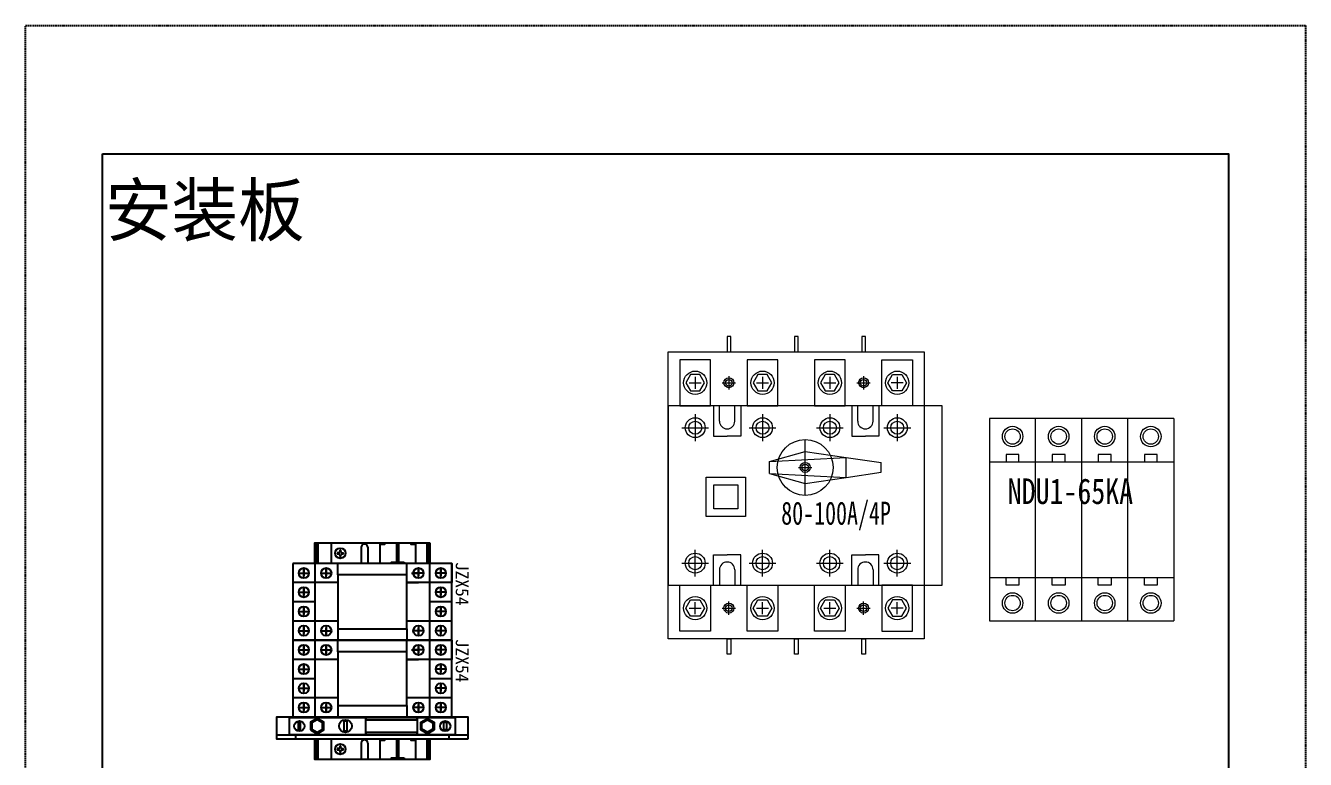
# Model space of a CAD drawing. Extents: x 326428 to 326928, y 334624 to 335224.
# Drawn here: x 326428 to 326928, y 334938 to 335224 of the extents above; entities that cross this region are included whole.
import ezdxf
from ezdxf.enums import TextEntityAlignment as Align

# ---------------------------------------------------------------- set-up
doc = ezdxf.new("R2010")
doc.units = 0
doc.header["$MEASUREMENT"] = 0
for name, pattern in [('ACAD_ISO02W100', [15, 12, -3]), ('DASHED', [0.75, 0.5, -0.25]), ('HIDDEN2', [4.7625, 3.175, -1.5875])]:
    doc.linetypes.add(name, pattern=pattern)
for name, color, linetype in [('DRAW', 123, 'Continuous'), ('E-UNIV-NOTE', 6, 'Continuous'), ('Layer1', 7, 'Continuous'), ('布置图', 30, 'Continuous'), ('文字', 3, 'Continuous'), ('柜体', 130, 'Continuous')]:
    doc.layers.add(name, color=color, linetype=linetype)
doc.layers.add('细线', color=7, linetype='Continuous', lineweight=0)
doc.styles.add('宋体', font='', dxfattribs={"width": 0.8})
doc.styles.get('宋体').set_extended_font_data('NSimSun')

# ---------------------------------------------------------------- blocks, each defined once
blk = doc.blocks.new('Manufacturer光辉PartName隔离开关Series100ShellFrameLimitingCurrentRemarkPartTypeMinCurrent16MaxCurrent100Poles4PMinPower0MaxPower0LibType2DelFlgfalseUpdateDate')
at = {"layer": '细线', "color": 7, "transparency": 33554687}
for p, q in [((-39.47, 46.33), (-39.47, 41.67)), ((-26.31, 46.62), (-26.31, 41.38)), ((-13.16, 46.33), (-13.16, 41.67)), ((13.16, 46.33), (13.16, 41.67)), ((26.31, 46.62), (26.31, 41.38)), ((39.47, 46.33), (39.47, 41.67)), ((-41.8, 44), (-37.14, 44)), ((-28.93, 44), (-23.7, 44)), ((-15.48, 44), (-10.83, 44)), ((10.83, 44), (15.48, 44)), ((23.7, 44), (28.93, 44)), ((41.8, 44), (37.14, 44)), ((-32.3, 35), (-32.3, 23.19)), ((-30, 29), (-30, 35)), ((-24, 29), (-24, 35)), ((-21.7, 35), (-21.7, 23.19)), ((21.7, 35), (21.7, 23.19)), ((24, 29), (24, 35)), ((30, 29), (30, 35)), ((32.3, 35), (32.3, 23.19)), ((-39.47, 31.68), (-39.47, 21.2)), ((-13.16, 31.68), (-13.16, 21.2)), ((13.16, 31.68), (13.16, 21.2)), ((39.47, 31.68), (39.47, 21.2)), ((-44.71, 26.44), (-34.24, 26.44)), ((-18.39, 26.44), (-7.92, 26.44)), ((7.92, 26.44), (18.39, 26.44)), ((34.24, 26.44), (44.71, 26.44)), ((-32.3, 23.19), (-27, 23.19)), ((-21.7, 23.19), (-27, 23.19)), ((3.5, 0), (3.5, 21.82)), ((21.7, 23.19), (27, 23.19)), ((32.3, 23.19), (27, 23.19)), ((-10.49, 13.24), (3.5, 17.21)), ((3.5, 17.21), (19.47, 14.84)), ((-10.49, 13.24), (19.47, 14.84)), ((-10.49, 8.59), (-10.49, 13.24)), ((0.88, 10.91), (6.12, 10.91)), ((3.5, 8.29), (3.5, 13.53)), ((19.47, 6.98), (19.47, 14.84)), ((19.47, 14.84), (33.17, 12.8)), ((33.17, 9.02), (33.17, 12.8)), ((-10.49, 8.59), (3.5, 4.61)), ((-10.49, 8.59), (19.47, 6.98)), ((3.5, 4.61), (19.47, 6.98)), ((19.47, 6.98), (33.17, 9.02)), ((-39.47, -31.68), (-39.47, -21.2)), ((-32.3, -35), (-32.3, -23.19)), ((-32.3, -23.19), (-27, -23.19)), ((-21.7, -23.19), (-27, -23.19)), ((-21.7, -35), (-21.7, -23.19)), ((-13.16, -31.68), (-13.16, -21.2)), ((13.16, -31.68), (13.16, -21.2)), ((21.7, -35), (21.7, -23.19)), ((21.7, -23.19), (27, -23.19)), ((32.3, -23.19), (27, -23.19)), ((32.3, -35), (32.3, -23.19)), ((39.47, -31.68), (39.47, -21.2)), ((-44.71, -26.44), (-34.24, -26.44)), ((-30, -29), (-30, -35)), ((-24, -29), (-24, -35)), ((-18.39, -26.44), (-7.92, -26.44)), ((7.92, -26.44), (18.39, -26.44)), ((24, -29), (24, -35)), ((30, -29), (30, -35)), ((34.24, -26.44), (44.71, -26.44)), ((-41.8, -44), (-37.14, -44)), ((-39.47, -46.33), (-39.47, -41.67)), ((-28.93, -44), (-23.7, -44)), ((-26.31, -46.62), (-26.31, -41.38)), ((-15.48, -44), (-10.83, -44)), ((-13.16, -46.33), (-13.16, -41.67)), ((10.83, -44), (15.48, -44)), ((13.16, -46.33), (13.16, -41.67)), ((23.7, -44), (28.93, -44)), ((26.31, -46.62), (26.31, -41.38)), ((41.8, -44), (37.14, -44)), ((39.47, -46.33), (39.47, -41.67))]:
    blk.add_line(p, q, dxfattribs=at)
for points in [[(-26.99, 56), (-25.59, 56), (-25.59, 62), (-26.99, 62)], [(-0.68, 56), (0.73, 56), (0.73, 62), (-0.68, 62)], [(25.63, 56), (27.04, 56), (27.04, 62), (25.63, 62)], [(-50, 56), (50, 56), (50, -56), (-50, -56)], [(-45.47, 35), (-33.47, 35), (-33.47, 53), (-45.47, 53)], [(-19.16, 35), (-7.16, 35), (-7.16, 53), (-19.16, 53)], [(7.16, 35), (19.16, 35), (19.16, 53), (7.16, 53)], [(45.47, 35), (33.47, 35), (33.47, 53), (45.47, 53)], [(-37.64, 40.83), (-35.82, 44), (-37.64, 47.17), (-41.3, 47.17), (-43.13, 44), (-41.3, 40.83)], [(-11.33, 40.83), (-9.5, 44), (-11.33, 47.17), (-14.99, 47.17), (-16.81, 44), (-14.99, 40.83)], [(14.99, 40.83), (16.81, 44), (14.99, 47.17), (11.33, 47.17), (9.5, 44), (11.33, 40.83)], [(37.64, 40.83), (35.82, 44), (37.64, 47.17), (41.3, 47.17), (43.13, 44), (41.3, 40.83)], [(-50, -35), (57, -35), (57, 35), (-50, 35)], [(-35.25, 7.12), (-19.86, 7.12), (-19.86, -8.27), (-35.25, -8.27)], [(-32.25, 4.12), (-22.86, 4.12), (-22.86, -5.27), (-32.25, -5.27)], [(-45.47, -35), (-33.47, -35), (-33.47, -53), (-45.47, -53)], [(-19.16, -35), (-7.16, -35), (-7.16, -53), (-19.16, -53)], [(7.16, -35), (19.16, -35), (19.16, -53), (7.16, -53)], [(45.47, -35), (33.47, -35), (33.47, -53), (45.47, -53)], [(-37.64, -40.83), (-35.82, -44), (-37.64, -47.17), (-41.3, -47.17), (-43.13, -44), (-41.3, -40.83)], [(-11.33, -40.83), (-9.5, -44), (-11.33, -47.17), (-14.99, -47.17), (-16.81, -44), (-14.99, -40.83)], [(14.99, -40.83), (16.81, -44), (14.99, -47.17), (11.33, -47.17), (9.5, -44), (11.33, -40.83)], [(37.64, -40.83), (35.82, -44), (37.64, -47.17), (41.3, -47.17), (43.13, -44), (41.3, -40.83)], [(-26.99, -56), (-25.59, -56), (-25.59, -62), (-26.99, -62)], [(-0.68, -56), (0.73, -56), (0.73, -62), (-0.68, -62)], [(25.63, -56), (27.04, -56), (27.04, -62), (25.63, -62)]]:
    blk.add_lwpolyline(points, close=True, dxfattribs=at)
for centre, radius in [((-39.47, 44), 4.54), ((-26.31, 44), 1.94), ((-26.31, 44), 1.28), ((-13.16, 44), 4.54), ((13.16, 44), 4.54), ((26.31, 44), 1.94), ((26.31, 44), 1.28), ((39.47, 44), 4.54), ((-39.47, 26.44), 3.88), ((-13.16, 26.44), 3.88), ((13.16, 26.44), 3.88), ((39.47, 26.44), 3.88), ((-39.47, 26.44), 2.55), ((-13.16, 26.44), 2.55), ((13.16, 26.44), 2.55), ((39.47, 26.44), 2.55), ((3.5, 10.91), 10.91), ((3.5, 10.91), 1.94), ((3.5, 10.91), 1.28), ((-39.47, -26.44), 3.88), ((-39.47, -26.44), 2.55), ((-13.16, -26.44), 3.88), ((-13.16, -26.44), 2.55), ((13.16, -26.44), 3.88), ((13.16, -26.44), 2.55), ((39.47, -26.44), 3.88), ((39.47, -26.44), 2.55), ((-39.47, -44), 4.54), ((-13.16, -44), 4.54), ((13.16, -44), 4.54), ((39.47, -44), 4.54), ((-26.31, -44), 1.94), ((-26.31, -44), 1.28), ((26.31, -44), 1.94), ((26.31, -44), 1.28)]:
    blk.add_circle(centre, radius, dxfattribs=at)
for centre, start, end in [((-27, 29), 180, 0), ((27, 29), 180, 0), ((-27, -29), 0, 180), ((27, -29), 0, 180)]:
    blk.add_arc(centre, 3, start, end, dxfattribs=at)
at = {"layer": '细线', "color": 7, "transparency": 33554687, "insert": (-34.45, -2.42), "char_height": 9, "width": 100, "attachment_point": 1}
blk.add_mtext('\\pxqc;{\\fFangSong_GB2312|b0|i0|c134|p49;\\W0.7;80-100A/4P}', dxfattribs=at)
blk = doc.blocks.new('Manufacturer上海良信PartName电涌保护器SeriesNDU1ShellFrameLimitingCurrentRemarkPartTypeMinCurrent0MaxCurrent0Poles4PMinPower0MaxPower0LibType3DelFlgfalseUpdateDate2023-01-0100000')
at = {"color": 7, "linetype": 'Continuous', "lineweight": 15}
for p, q in [((-18, 39.5), (-36, 39.5)), ((-36, 39.5), (-36, 22.5)), ((-18, 22.5), (-18, 39.5)), ((36, 39.5), (-18, 39.5)), ((0, 22.5), (0, 39.5)), ((18, 22.5), (18, 39.5)), ((36, 39.5), (36, 22.5)), ((-24.5, 25.5), (-29.5, 25.5)), ((-29.5, 25.5), (-29.5, 22.5)), ((-24.5, 22.5), (-24.5, 25.5)), ((-6.5, 25.5), (-11.5, 25.5)), ((-11.5, 25.5), (-11.5, 22.5)), ((-6.5, 22.5), (-6.5, 25.5)), ((11.5, 25.5), (6.5, 25.5)), ((6.5, 25.5), (6.5, 22.5)), ((11.5, 22.5), (11.5, 25.5)), ((29.5, 25.5), (24.5, 25.5)), ((24.5, 25.5), (24.5, 22.5)), ((29.5, 22.5), (29.5, 25.5)), ((-36, 22.5), (-36, -22.5)), ((-18, 22.5), (-36, 22.5)), ((-18, -22.5), (-18, 22.5)), ((36, 22.5), (-18, 22.5)), ((0, -22.5), (0, 22.5)), ((18, -22.5), (18, 22.5)), ((36, 22.5), (36, -22.5)), ((-36, -22.5), (-18, -22.5)), ((-36, -22.5), (-36, -39.5)), ((-29.5, -25.5), (-29.5, -22.5)), ((-24.5, -22.5), (-24.5, -25.5)), ((-18, -39.5), (-18, -22.5)), ((-18, -22.5), (36, -22.5)), ((-11.5, -25.5), (-11.5, -22.5)), ((-6.5, -22.5), (-6.5, -25.5)), ((0, -39.5), (0, -22.5)), ((6.5, -25.5), (6.5, -22.5)), ((11.5, -22.5), (11.5, -25.5)), ((18, -39.5), (18, -22.5)), ((24.5, -25.5), (24.5, -22.5)), ((29.5, -22.5), (29.5, -25.5)), ((36, -22.5), (36, -39.5)), ((-24.5, -25.5), (-29.5, -25.5)), ((-6.5, -25.5), (-11.5, -25.5)), ((11.5, -25.5), (6.5, -25.5)), ((29.5, -25.5), (24.5, -25.5)), ((-36, -39.5), (-18, -39.5)), ((-18, -39.5), (36, -39.5))]:
    blk.add_line(p, q, dxfattribs=at)
for centre, radius in [((-27, 32.5), 4), ((-27, 32.5), 3), ((-9, 32.5), 4), ((-9, 32.5), 3), ((9, 32.5), 4), ((9, 32.5), 3), ((27, 32.5), 4), ((27, 32.5), 3), ((-27, -32.5), 4), ((-27, -32.5), 3), ((-9, -32.5), 4), ((-9, -32.5), 3), ((9, -32.5), 4), ((9, -32.5), 3), ((27, -32.5), 4), ((27, -32.5), 3)]:
    blk.add_circle(centre, radius, dxfattribs=at)
at = {"layer": 'E-UNIV-NOTE', "style": '宋体', "width": 0.8}
blk.add_text('NDU1-65KA', height=10, dxfattribs=at).set_placement((-28.89, 6.15))
blk = doc.blocks.new('436325760b32e9474-e428-47c0-a9e1-8ac56394262a')
for points in [[(4.73, 137.5), (4.73, 138.1), (2.98, 138.1), (2.98, 137.5)], [(9.59, 130.65), (10.25, 130.65), (10.25, 138.1), (9.59, 138.1)], [(15.12, 138.1), (15.12, 137.5), (16.87, 137.5), (16.87, 138.1)], [(7.47, 130.65), (7.47, 130.1), (12.38, 130.1), (12.38, 130.65)], [(4.73, 61), (4.73, 61.6), (2.98, 61.6), (2.98, 61)], [(9.59, 54.15), (10.25, 54.15), (10.25, 61.6), (9.59, 61.6)], [(15.12, 61.6), (15.12, 61), (16.87, 61), (16.87, 61.6)], [(7.47, 54.15), (7.47, 53.6), (12.38, 53.6), (12.38, 54.15)]]:
    blk.add_hatch(color=7).paths.add_polyline_path(points)
at = {"color": 0}
for p, q in [((-21.94, 138.1), (-21.94, 130.1)), ((-21.34, 138.1), (-21.34, 130.1)), ((-16.05, 138.1), (-16.05, 130.1)), ((-4.38, 136.4), (-4.38, 130.1)), ((-1.81, 136.4), (-1.81, 130.1)), ((21.3, 138.1), (21.3, 130.1)), ((21.89, 138.1), (21.89, 130.1)), ((-21.94, 61.6), (-21.94, 53.6)), ((-21.34, 61.6), (-21.34, 53.6)), ((-16.05, 61.6), (-16.05, 53.6)), ((21.3, 61.6), (21.3, 53.6)), ((21.89, 61.6), (21.89, 53.6)), ((-4.38, 59.9), (-4.38, 53.6)), ((-1.81, 59.9), (-1.81, 53.6))]:
    blk.add_line(p, q, dxfattribs=at)
for points in [[(22.47, 138.1), (22.47, 130.1), (-22.53, 130.1), (-22.53, 138.1)], [(16.87, 138.1), (16.87, 130.1), (2.98, 130.1), (2.98, 138.1)], [(4.73, 138.1), (4.73, 137.5), (2.98, 137.5), (2.98, 138.1)], [(10.25, 138.1), (10.25, 130.65), (9.59, 130.65), (9.59, 138.1)], [(16.87, 138.1), (16.87, 137.5), (15.12, 137.5), (15.12, 138.1)], [(12.38, 130.65), (12.38, 130.1), (7.47, 130.1), (7.47, 130.65)], [(22.47, 61.6), (22.47, 53.6), (-22.53, 53.6), (-22.53, 61.6)], [(16.87, 61.6), (16.87, 53.6), (2.98, 53.6), (2.98, 61.6)], [(4.73, 61.6), (4.73, 61), (2.98, 61), (2.98, 61.6)], [(10.25, 61.6), (10.25, 54.15), (9.59, 54.15), (9.59, 61.6)], [(16.87, 61.6), (16.87, 61), (15.12, 61), (15.12, 61.6)], [(12.38, 54.15), (12.38, 53.6), (7.47, 53.6), (7.47, 54.15)]]:
    blk.add_lwpolyline(points, close=True, dxfattribs=at)
for centre in [(-3.1, 136.4), (-3.1, 59.9)]:
    blk.add_arc(centre, 1.28, 0, 180, dxfattribs=at)
at = {"layer": 'DRAW', "color": 7, "ltscale": 0.3}
for points in [[(37.47, 61.6), (37.47, 70.1), (-37.53, 70.1), (-37.53, 61.6)], [(-2.53, 63.35), (-2.53, 69.85), (-32.53, 69.85), (-32.53, 63.35)], [(-28.03, 65.1), (-28.03, 68.1), (-29.03, 68.1), (-29.03, 65.1)], [(-24.13, 65.1), (-21.53, 63.6), (-18.93, 65.1), (-18.93, 68.1), (-21.53, 69.6), (-24.13, 68.1)], [(-23.63, 65.39), (-21.53, 64.18), (-19.43, 65.39), (-19.43, 67.81), (-21.53, 69.02), (-23.63, 67.81)], [(-9.9, 64.73), (-9.9, 68.48), (-11.15, 68.48), (-11.15, 64.73)], [(17.47, 69.05), (17.47, 69.85), (-2.53, 69.85), (-2.53, 69.05)], [(32.47, 63.35), (32.47, 69.85), (17.47, 69.85), (17.47, 63.35)], [(24.07, 65.1), (21.47, 63.6), (18.87, 65.1), (18.87, 68.1), (21.47, 69.6), (24.07, 68.1)], [(23.57, 65.39), (21.47, 64.18), (19.37, 65.39), (19.37, 67.81), (21.47, 69.02), (23.57, 67.81)], [(27.97, 65.1), (27.97, 68.1), (28.97, 68.1), (28.97, 65.1)], [(37.47, 61.6), (37.47, 63.1), (-37.53, 63.1), (-37.53, 61.6)], [(29.97, 61.6), (29.97, 63.1), (-30.03, 63.1), (-30.03, 61.6)], [(17.47, 63.35), (17.47, 64.15), (-2.53, 64.15), (-2.53, 63.35)]]:
    blk.add_lwpolyline(points, close=True, dxfattribs=at)
for centre, radius in [((-28.53, 66.6), 2), ((-10.53, 66.6), 2.5), ((28.47, 66.6), 2)]:
    blk.add_circle(centre, radius, dxfattribs=at)
at = {"layer": 'Layer1', "color": 7, "lineweight": -3, "ltscale": 50}
for centre in [(-12.53, 134.1), (-12.53, 57.6)]:
    blk.add_circle(centre, 2.03, dxfattribs=at)
at = {"layer": '文字', "color": 7, "linetype": 'ACAD_ISO02W100'}
for p, q in [((-12.72, 135.31), (-12.72, 134.8)), ((-12.33, 135.31), (-12.72, 135.31)), ((-12.33, 134.8), (-12.33, 135.31)), ((-13.23, 134.29), (-13.78, 134.29)), ((-13.78, 134.29), (-13.78, 133.89)), ((-13.78, 133.89), (-13.23, 133.89)), ((-12.72, 133.39), (-12.72, 132.83)), ((-12.72, 132.83), (-12.33, 132.83)), ((-12.33, 132.83), (-12.33, 133.39)), ((-11.82, 134.29), (-11.3, 134.29)), ((-11.82, 133.89), (-11.3, 133.89)), ((-11.3, 133.89), (-11.3, 134.29)), ((-13.23, 57.79), (-13.78, 57.79)), ((-13.78, 57.79), (-13.78, 57.39)), ((-13.78, 57.39), (-13.23, 57.39)), ((-12.72, 58.81), (-12.72, 58.3)), ((-12.33, 58.81), (-12.72, 58.81)), ((-12.72, 56.89), (-12.72, 56.33)), ((-12.72, 56.33), (-12.33, 56.33)), ((-12.33, 58.3), (-12.33, 58.81)), ((-12.33, 56.33), (-12.33, 56.89)), ((-11.82, 57.79), (-11.3, 57.79)), ((-11.82, 57.39), (-11.3, 57.39)), ((-11.3, 57.39), (-11.3, 57.79))]:
    blk.add_line(p, q, dxfattribs=at)
for centre, start, end in [((-13.23, 134.8), 270, 0), ((-13.23, 133.39), 0, 90), ((-11.82, 134.8), 180, 270), ((-11.82, 133.39), 90, 180), ((-13.23, 58.3), 270, 0), ((-13.23, 56.89), 0, 90), ((-11.82, 58.3), 180, 270), ((-11.82, 56.89), 90, 180)]:
    blk.add_arc(centre, 0.509, start, end, dxfattribs=at)
at = {"layer": '柜体', "color": 1}
for p, q in [((-13.53, 125.6), (-13.53, 130.1)), ((13.47, 125.6), (13.47, 130.1)), ((30.97, 130.1), (30.97, 122.6)), ((-20.03, 126.35), (-16.03, 126.35)), ((-13.53, 122.6), (-31.03, 122.6)), ((13.47, 122.6), (17.97, 122.6)), ((30.97, 122.6), (13.47, 122.6)), ((30.97, 115.1), (22.47, 115.1)), ((-13.53, 107.6), (-31.03, 107.6)), ((30.97, 107.6), (13.47, 107.6)), ((-20.03, 103.85), (-16.03, 103.85)), ((-13.53, 104.6), (-13.53, 100.1)), ((-13.53, 95.6), (-13.53, 100.1)), ((13.47, 104.6), (13.47, 100.1)), ((13.47, 95.6), (13.47, 100.1)), ((30.97, 100.1), (30.97, 92.6)), ((-20.03, 96.35), (-16.03, 96.35)), ((-13.53, 92.6), (-31.03, 92.6)), ((13.47, 92.6), (17.97, 92.6)), ((30.97, 92.6), (13.47, 92.6)), ((30.97, 85.1), (22.47, 85.1)), ((-13.53, 77.6), (-31.03, 77.6)), ((30.97, 77.6), (13.47, 77.6)), ((-20.03, 73.85), (-16.03, 73.85)), ((-13.53, 74.6), (-13.53, 70.1)), ((13.47, 74.6), (13.47, 70.1))]:
    blk.add_line(p, q, dxfattribs=at)
at = {"layer": '柜体', "color": 3}
for p, q in [((-28.78, 126.35), (-24.78, 126.35)), ((-26.78, 128.35), (-26.78, 125.2)), ((-26.78, 124.35), (-26.78, 128.35)), ((-18.03, 124.35), (-18.03, 128.35)), ((-18.03, 128.35), (-18.03, 125.2)), ((19.97, 126.35), (15.97, 126.35)), ((17.97, 128.35), (17.97, 125.2)), ((17.97, 124.35), (17.97, 128.35)), ((28.72, 126.35), (24.72, 126.35)), ((26.72, 124.35), (26.72, 128.35)), ((26.72, 128.35), (26.72, 125.2)), ((-26.78, 116.85), (-26.78, 120.85)), ((-26.78, 120.85), (-26.78, 117.7)), ((26.72, 120.85), (26.72, 117.7)), ((26.72, 116.85), (26.72, 120.85)), ((-22.53, 115.1), (-31.03, 115.1)), ((-28.78, 118.85), (-24.78, 118.85)), ((28.72, 118.85), (24.72, 118.85)), ((-28.78, 111.35), (-24.78, 111.35)), ((-26.78, 113.35), (-26.78, 110.2)), ((-26.78, 109.35), (-26.78, 113.35)), ((28.72, 111.35), (24.72, 111.35)), ((26.72, 109.35), (26.72, 113.35)), ((26.72, 113.35), (26.72, 110.2)), ((-26.78, 101.85), (-26.78, 105.85)), ((-26.78, 105.85), (-26.78, 102.7)), ((-18.03, 105.85), (-18.03, 101.85)), ((-18.03, 101.85), (-18.03, 105)), ((17.97, 105.85), (17.97, 101.85)), ((17.97, 101.85), (17.97, 105)), ((26.72, 105.85), (26.72, 102.7)), ((26.72, 101.85), (26.72, 105.85)), ((-28.78, 103.85), (-24.78, 103.85)), ((19.97, 103.85), (15.97, 103.85)), ((28.72, 103.85), (24.72, 103.85)), ((-28.78, 96.35), (-24.78, 96.35)), ((-26.78, 98.35), (-26.78, 95.2)), ((-26.78, 94.35), (-26.78, 98.35)), ((-18.03, 94.35), (-18.03, 98.35)), ((-18.03, 98.35), (-18.03, 95.2)), ((19.97, 96.35), (15.97, 96.35)), ((17.97, 98.35), (17.97, 95.2)), ((17.97, 94.35), (17.97, 98.35)), ((28.72, 96.35), (24.72, 96.35)), ((26.72, 94.35), (26.72, 98.35)), ((26.72, 98.35), (26.72, 95.2)), ((-26.78, 86.85), (-26.78, 90.85)), ((-26.78, 90.85), (-26.78, 87.7)), ((26.72, 90.85), (26.72, 87.7)), ((26.72, 86.85), (26.72, 90.85)), ((-22.53, 85.1), (-31.03, 85.1)), ((-28.78, 88.85), (-24.78, 88.85)), ((28.72, 88.85), (24.72, 88.85)), ((-28.78, 81.35), (-24.78, 81.35)), ((-26.78, 83.35), (-26.78, 80.2)), ((-26.78, 79.35), (-26.78, 83.35)), ((28.72, 81.35), (24.72, 81.35)), ((26.72, 79.35), (26.72, 83.35)), ((26.72, 83.35), (26.72, 80.2)), ((-26.78, 71.85), (-26.78, 75.85)), ((-26.78, 75.85), (-26.78, 72.7)), ((-18.03, 75.85), (-18.03, 71.85)), ((-18.03, 71.85), (-18.03, 75)), ((17.97, 75.85), (17.97, 71.85)), ((17.97, 71.85), (17.97, 75)), ((26.72, 75.85), (26.72, 72.7)), ((26.72, 71.85), (26.72, 75.85)), ((-28.78, 73.85), (-24.78, 73.85)), ((19.97, 73.85), (15.97, 73.85)), ((28.72, 73.85), (24.72, 73.85))]:
    blk.add_line(p, q, dxfattribs=at)
at = {"layer": '柜体'}
for p, q in [((-17.19, 126.2), (-19.67, 126.2)), ((17.76, 126.2), (15.28, 126.2)), ((-17.19, 96.2), (-19.67, 96.2)), ((17.76, 96.2), (15.28, 96.2))]:
    blk.add_line(p, q, dxfattribs=at)
at = {"layer": '柜体', "color": 1}
for points in [[(-31.03, 130.1), (-31.03, 100.1), (30.97, 100.1), (30.97, 130.1)], [(-22.53, 130.1), (-22.53, 100.1), (22.47, 100.1), (22.47, 130.1)], [(-31.03, 100.1), (-31.03, 70.1), (30.97, 70.1), (30.97, 100.1)], [(-22.53, 100.1), (-22.53, 70.1), (22.47, 70.1), (22.47, 100.1)]]:
    blk.add_lwpolyline(points, close=True, dxfattribs=at)
at = {"layer": '柜体', "color": 3}
for points in [[(-13.53, 125.6), (-13.53, 104.6), (13.47, 104.6), (13.47, 125.6)], [(-13.53, 95.6), (-13.53, 74.6), (13.47, 74.6), (13.47, 95.6)]]:
    blk.add_lwpolyline(points, close=True, dxfattribs=at)
for centre in [(-26.78, 126.35), (17.97, 126.35), (26.72, 126.35), (-26.78, 118.85), (26.72, 118.85), (-26.78, 111.35), (26.72, 111.35), (-26.78, 103.85), (17.97, 103.85), (26.72, 103.85), (-26.78, 96.35), (17.97, 96.35), (26.72, 96.35), (-26.78, 88.85), (26.72, 88.85), (-26.78, 81.35), (26.72, 81.35), (-26.78, 73.85), (17.97, 73.85), (26.72, 73.85)]:
    blk.add_circle(centre, 2, dxfattribs=at)
at = {"layer": '柜体', "color": 1}
for centre in [(-18.03, 126.35), (-18.03, 103.85), (-18.03, 96.35), (-18.03, 73.85)]:
    blk.add_circle(centre, 2, dxfattribs=at)
at = {"layer": '柜体', "color": 3, "linetype": 'HIDDEN2'}
for p in [(32.58, 130.69), (32.58, 100.69)]:
    blk.add_text('JZX54', height=5, rotation=270, dxfattribs=at).set_placement(p)

msp = doc.modelspace()

# ---------------------------------------------------------------- linework, layer by layer
at = {"color": 2}
msp.add_lwpolyline([(326457.98, 335174.38), (326897.98, 335174.38), (326897.98, 334674.38), (326457.98, 334674.38)], close=True, dxfattribs=at)
at = {"layer": '布置图', "linetype": 'DASHED'}
msp.add_lwpolyline([(326427.98, 335224.38), (326927.98, 335224.38), (326927.98, 334624.38), (326427.98, 334624.38)], close=True, dxfattribs=at)

# ---------------------------------------------------------------- block references
for name, p in [('Manufacturer光辉PartName隔离开关Series100ShellFrameLimitingCurrentRemarkPartTypeMinCurrent16MaxCurrent100Poles4PMinPower0MaxPower0LibType2DelFlgfalseUpdateDate', (326729.06, 335040.96)), ('Manufacturer上海良信PartName电涌保护器SeriesNDU1ShellFrameLimitingCurrentRemarkPartTypeMinCurrent0MaxCurrent0Poles4PMinPower0MaxPower0LibType3DelFlgfalseUpdateDate2023-01-0100000', (326840.58, 335031.45)), ('436325760b32e9474-e428-47c0-a9e1-8ac56394262a', (326563.47, 334884.3))]:
    msp.add_blockref(name, p)

# ---------------------------------------------------------------- texts
at = {"color": 0}
msp.add_text('安装板', height=20, dxfattribs=at).set_placement((326458.98, 335152.38), align=Align.MIDDLE_LEFT)

doc.saveas('drawing.dxf')
